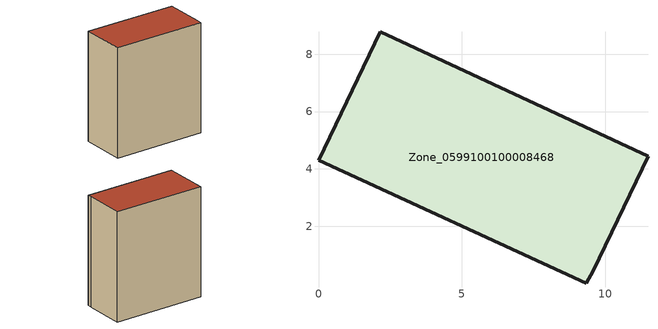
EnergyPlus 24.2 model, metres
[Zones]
Zone_0599100100008468
 floor ground (C_G): 0,4.3 2.15,8.79 11.49,4.44 9.58,0.46 9.34,0.01 z0
 wall outside (C_F): 2.15,8.79 0,4.3 9.34,0.01 9.58,0.46 11.49,4.44 2.15,8.79 z0:12.02
 roof outside (C_R): 11.49,4.44 2.15,8.79 0,4.3 9.34,0.01 9.58,0.46 z12.02
[BUILDING]
Pand.0599100100008468: North Axis=0; Terrain=City; Loads Convergence Tolerance Value=0.04; Temperature Convergence Tolerance Value=0.4; Solar Distribution=FullExterior; Maximum Number of Warmup Days=25; Minimum Number of Warmup Days=1
[Site:Location]
Rotterdam.The.Hague.AP_ZH_NLD Design_Conditions: Latitude=51.96; Longitude=4.45; Time Zone=1; Elevation=-4.5
[SITE:GROUNDTEMPERATURE:BUILDINGSURFACE]
18, 18, 18, 18, 18, 18, 18, 18, 18, 18, 18, 18
[MATERIAL] Thermal Absorptance=0.9; Solar Absorptance=0.7; Visible Absorptance=0.7
Name | Roughness | Thickness | Conductivity | Density | Specific Heat
G.TI.2015-2018 | MediumSmooth | 0.15 | 0.0428571 | 540 | 1210
F.TI.2015-2018 | Rough | 0.3 | 0.0666667 | 1920 | 840
R.TI.2015-2018 | MediumRough | 0.2 | 0.0333333 | 1500 | 1000
[CONSTRUCTION]
C_G: G.TI.2015-2018
C_F: F.TI.2015-2018
C_R: R.TI.2015-2018
[ZONE]
Zone_0599100100008468: Type=1; Multiplier=1; Ceiling Height=Autocalculate; Volume=Autocalculate; Floor Area=autocalculate; Part of Total Floor Area=Yes
[ZONEINFILTRATION:DESIGNFLOWRATE]
Infil_Zone_0599100100008468: Zone or ZoneList or Space or SpaceList=Zone_0599100100008468; Schedule=AlwaysOn; Design Flow Rate Calculation Method=Flow/Area; Flow Rate per Floor Area=0.0015; Constant Term Coefficient=1; Temperature Term Coefficient=0; Velocity Term Coefficient=0; Velocity Squared Term Coefficient=0
[HVACTEMPLATE:ZONE:IDEALLOADSAIRSYSTEM]
Zone_0599100100008468: Maximum Heating Supply Air Temperature=50; Minimum Cooling Supply Air Temperature=13; Maximum Heating Supply Air Humidity Ratio=0.0156; Minimum Cooling Supply Air Humidity Ratio=0.0077; Heating Limit=NoLimit; Cooling Limit=NoLimit; Dehumidification Control Type=ConstantSensibleHeatRatio; Cooling Sensible Heat Ratio=0.7; Dehumidification Setpoint=60; Humidification Control Type=None; Humidification Setpoint=30; Outdoor Air Method=None; Outdoor Air Flow Rate per Person=0.00944; Outdoor Air Flow Rate per Zone Floor Area=0; Outdoor Air Flow Rate per Zone=0; Demand Controlled Ventilation Type=None; Outdoor Air Economizer Type=NoEconomizer; Heat Recovery Type=None; Sensible Heat Recovery Effectiveness=0.7; Latent Heat Recovery Effectiveness=0.65
[ZONECONTROL:THERMOSTAT]
ThermostatControl_Zone_0599100100008468: Zone or ZoneList=Zone_0599100100008468; Control Type Schedule=DualSetpointControlType; Control 1=Thermostat_Zone_0599100100008468; Temperature Difference Between Cutout And Setpoint=0
[THERMOSTATSETPOINT:DUALSETPOINT]
Thermostat_Zone_0599100100008468: Heating Setpoint Temperature Schedule=HeatingSetpoint_Zone_0599100100008468; Cooling Setpoint Temperature Schedule=CoolingSetpoint_Zone_0599100100008468
[SCHEDULE:COMPACT]
HeatingSetpoint_Zone_0599100100008468: Through: 12/31, For: AllDays, Until: 24:00, 21
CoolingSetpoint_Zone_0599100100008468: Through: 12/31, For: AllDays, Until: 24:00, 24
DualSetpointControlType: Through: 12/31, For: AllDays, Until: 24:00, 4
AlwaysOn: Through: 12/31, For: AllDays, Until: 24:00, 1
